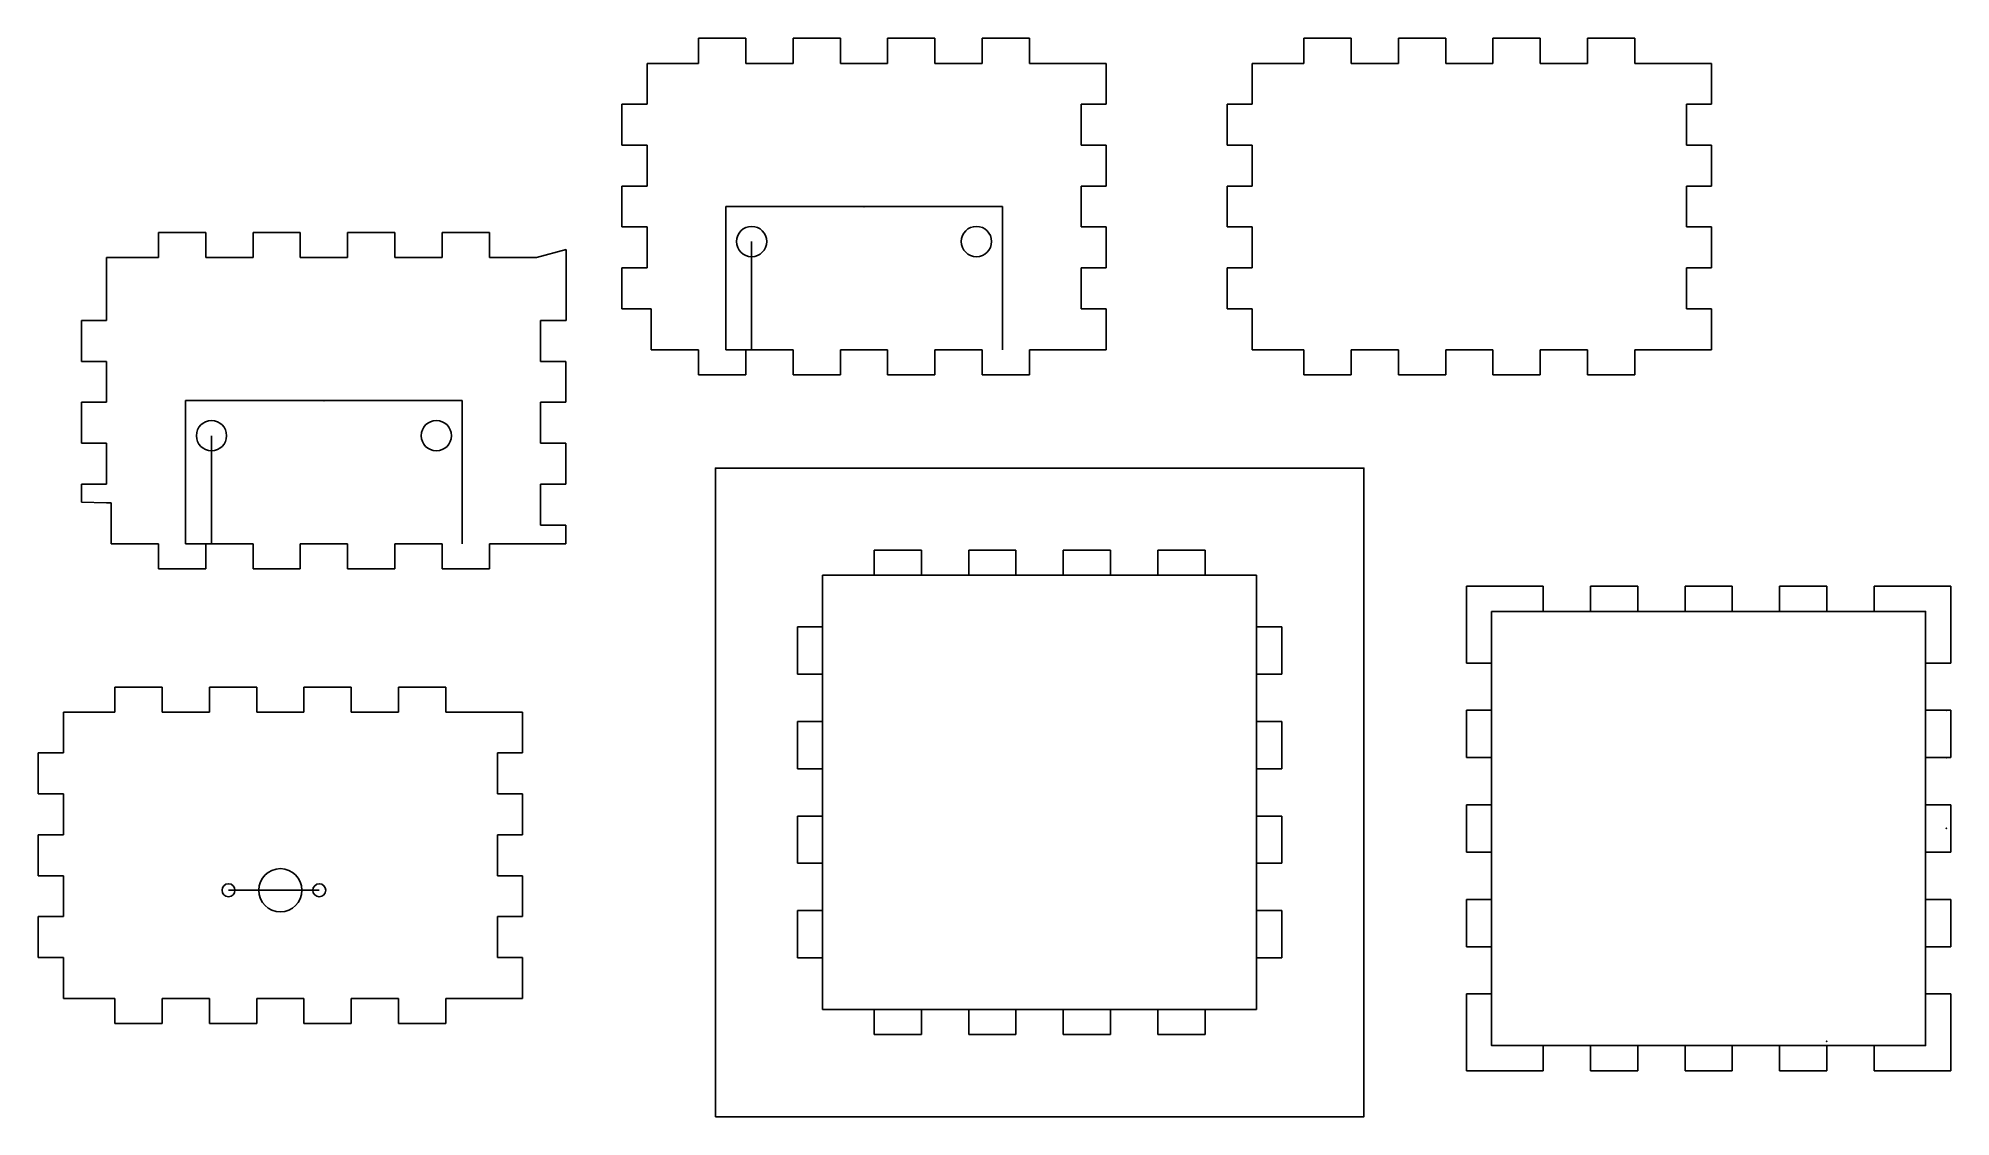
# Model space of a CAD drawing. Header units: millimetres. Extents: x -232 to 211, y -75 to 174.
import ezdxf

# ---------------------------------------------------------------- set-up
doc = ezdxf.new("R2010")
doc.units = ezdxf.units.MM
doc.layers.get('0').update_dxf_attribs({"linetype": 'CONTINUOUS'})

msp = doc.modelspace()

# ---------------------------------------------------------------- linework, layer by layer
for p, q in [((-78.88, 174.36), (-67.95, 174.36)), ((-78.88, 168.56), (-78.88, 174.36)), ((-67.95, 174.36), (-67.95, 168.56)), ((-57.01, 174.36), (-46.08, 174.36)), ((-57.01, 168.56), (-57.01, 174.36)), ((-46.08, 174.36), (-46.08, 168.56)), ((-35.15, 168.56), (-35.15, 174.36)), ((-35.15, 174.36), (-24.21, 174.36)), ((-24.21, 174.36), (-24.21, 168.56)), ((-13.28, 174.36), (-2.35, 174.36)), ((-13.28, 168.56), (-13.28, 174.36)), ((-2.35, 174.36), (-2.35, 168.56)), ((61.12, 168.56), (61.12, 174.36)), ((61.12, 174.36), (72.05, 174.36)), ((61.12, 168.56), (61.12, 174.36)), ((61.12, 174.36), (72.05, 174.36)), ((72.05, 174.36), (72.05, 168.56)), ((72.05, 174.36), (72.05, 168.56)), ((82.99, 168.56), (82.99, 174.36)), ((82.99, 168.56), (82.99, 174.36)), ((82.99, 174.36), (93.92, 174.36)), ((82.99, 174.36), (93.92, 174.36)), ((93.92, 174.36), (93.92, 168.56)), ((93.92, 174.36), (93.92, 168.56)), ((104.85, 168.56), (104.85, 174.36)), ((104.85, 174.36), (115.79, 174.36)), ((104.85, 174.36), (115.79, 174.36)), ((104.85, 168.56), (104.85, 174.36)), ((115.79, 174.36), (115.79, 168.56)), ((115.79, 174.36), (115.79, 168.56)), ((126.72, 168.56), (126.72, 174.36)), ((126.72, 174.36), (137.65, 174.36)), ((126.72, 174.36), (137.65, 174.36)), ((126.72, 168.56), (126.72, 174.36)), ((137.65, 174.36), (137.65, 168.56)), ((137.65, 174.36), (137.65, 168.56)), ((-90.81, 168.56), (-89.81, 168.56)), ((-90.81, 168.56), (-90.81, 159.11)), ((-89.81, 168.56), (-78.88, 168.56)), ((-67.95, 168.56), (-57.01, 168.56)), ((-46.08, 168.56), (-35.15, 168.56)), ((-24.21, 168.56), (-13.28, 168.56)), ((-2.35, 168.56), (8.59, 168.56)), ((15.39, 168.56), (8.59, 168.56)), ((15.39, 159.11), (15.39, 168.56)), ((49.19, 168.56), (50.19, 168.56)), ((49.19, 168.56), (49.19, 159.11)), ((49.19, 168.56), (50.19, 168.56)), ((49.19, 168.56), (49.19, 159.11)), ((50.19, 168.56), (61.12, 168.56)), ((50.19, 168.56), (61.12, 168.56)), ((72.05, 168.56), (82.99, 168.56)), ((72.05, 168.56), (82.99, 168.56)), ((93.92, 168.56), (104.85, 168.56)), ((93.92, 168.56), (104.85, 168.56)), ((115.79, 168.56), (126.72, 168.56)), ((115.79, 168.56), (126.72, 168.56)), ((137.65, 168.56), (148.59, 168.56)), ((137.65, 168.56), (148.59, 168.56)), ((155.39, 168.56), (148.59, 168.56)), ((155.39, 168.56), (148.59, 168.56)), ((155.39, 159.11), (155.39, 168.56)), ((155.39, 159.11), (155.39, 168.56)), ((-96.61, 149.65), (-96.61, 159.11)), ((-96.61, 159.11), (-90.81, 159.11)), ((9.59, 149.65), (9.59, 159.11)), ((15.39, 159.11), (9.59, 159.11)), ((43.39, 159.11), (49.19, 159.11)), ((43.39, 149.65), (43.39, 159.11)), ((43.39, 159.11), (49.19, 159.11)), ((43.39, 149.65), (43.39, 159.11)), ((155.39, 159.11), (149.59, 159.11)), ((155.39, 159.11), (149.59, 159.11)), ((149.59, 149.65), (149.59, 159.11)), ((149.59, 149.65), (149.59, 159.11)), ((-96.61, 149.65), (-90.81, 149.65)), ((-90.81, 149.65), (-90.81, 140.19)), ((15.39, 149.65), (9.59, 149.65)), ((15.39, 140.19), (15.39, 149.65)), ((43.39, 149.65), (49.19, 149.65)), ((43.39, 149.65), (49.19, 149.65)), ((49.19, 149.65), (49.19, 140.19)), ((49.19, 149.65), (49.19, 140.19)), ((155.39, 149.65), (149.59, 149.65)), ((155.39, 149.65), (149.59, 149.65)), ((155.39, 140.19), (155.39, 149.65)), ((155.39, 140.19), (155.39, 149.65)), ((-96.61, 130.74), (-96.61, 140.19)), ((-96.61, 140.19), (-90.81, 140.19)), ((9.59, 130.74), (9.59, 140.19)), ((15.39, 140.19), (9.59, 140.19)), ((43.39, 140.19), (49.19, 140.19)), ((43.39, 130.74), (43.39, 140.19)), ((43.39, 140.19), (49.19, 140.19)), ((43.39, 130.74), (43.39, 140.19)), ((149.59, 130.74), (149.59, 140.19)), ((155.39, 140.19), (149.59, 140.19)), ((149.59, 130.74), (149.59, 140.19)), ((155.39, 140.19), (149.59, 140.19)), ((-40.61, 135.46), (-72.61, 135.46)), ((-72.61, 135.46), (-72.61, 102.36)), ((-40.61, 135.46), (-8.61, 135.46)), ((-8.61, 135.46), (-8.61, 102.36)), ((-203.81, 129.47), (-192.87, 129.47)), ((-203.81, 123.67), (-203.81, 129.47)), ((-192.87, 129.47), (-192.87, 123.67)), ((-181.94, 129.47), (-171, 129.47)), ((-181.94, 123.67), (-181.94, 129.47)), ((-171, 129.47), (-171, 123.67)), ((-160.07, 129.47), (-149.14, 129.47)), ((-160.07, 123.67), (-160.07, 129.47)), ((-149.14, 129.47), (-149.14, 123.67)), ((-138.2, 129.47), (-127.27, 129.47)), ((-138.2, 123.67), (-138.2, 129.47)), ((-127.27, 129.47), (-127.27, 123.67)), ((-96.61, 130.74), (-90.81, 130.74)), ((-90.81, 130.74), (-90.81, 121.28)), ((15.39, 130.74), (9.59, 130.74)), ((15.39, 121.28), (15.39, 130.74)), ((43.39, 130.74), (49.19, 130.74)), ((43.39, 130.74), (49.19, 130.74)), ((49.19, 130.74), (49.19, 121.28)), ((49.19, 130.74), (49.19, 121.28)), ((155.39, 130.74), (149.59, 130.74)), ((155.39, 130.74), (149.59, 130.74)), ((155.39, 121.28), (155.39, 130.74)), ((155.39, 121.28), (155.39, 130.74)), ((-109.52, 125.5), (-116.34, 123.67)), ((-109.53, 109.11), (-109.52, 125.5)), ((-66.61, 102.36), (-66.61, 127.36)), ((-215.83, 123.69), (-214.74, 123.67)), ((-215.83, 123.69), (-215.83, 109.1)), ((-214.74, 123.67), (-203.81, 123.67)), ((-192.87, 123.67), (-181.94, 123.67)), ((-171, 123.67), (-160.07, 123.67)), ((-149.14, 123.67), (-138.2, 123.67)), ((-127.27, 123.67), (-116.34, 123.67)), ((-96.61, 111.82), (-96.61, 121.28)), ((-96.61, 121.28), (-90.81, 121.28)), ((9.59, 111.82), (9.59, 121.28)), ((15.39, 121.28), (9.59, 121.28)), ((43.39, 121.28), (49.19, 121.28)), ((43.39, 111.82), (43.39, 121.28)), ((43.39, 121.28), (49.19, 121.28)), ((43.39, 111.82), (43.39, 121.28)), ((155.39, 121.28), (149.59, 121.28)), ((149.59, 111.82), (149.59, 121.28)), ((149.59, 111.82), (149.59, 121.28)), ((155.39, 121.28), (149.59, 121.28)), ((-96.61, 111.82), (-90.81, 111.82)), ((-90.81, 111.82), (-89.81, 111.82)), ((-89.81, 102.36), (-89.81, 111.82)), ((9.59, 111.82), (15.39, 111.82)), ((15.39, 102.36), (15.39, 111.82)), ((43.39, 111.82), (49.19, 111.82)), ((43.39, 111.82), (49.19, 111.82)), ((49.19, 111.82), (49.19, 102.36)), ((49.19, 111.82), (49.19, 102.36)), ((149.59, 111.82), (155.39, 111.82)), ((149.59, 111.82), (155.39, 111.82)), ((155.39, 102.36), (155.39, 111.82)), ((155.39, 102.36), (155.39, 111.82)), ((-221.61, 99.65), (-221.61, 109.1)), ((-221.61, 109.1), (-215.83, 109.1)), ((-109.53, 109.11), (-115.41, 109.11)), ((-115.41, 99.65), (-115.41, 109.11)), ((-89.81, 102.36), (-78.88, 102.36)), ((-78.88, 102.36), (-78.88, 96.56)), ((-72.61, 102.36), (-66.61, 102.36)), ((-67.95, 102.36), (-57.01, 102.36)), ((-67.95, 96.56), (-67.95, 102.36)), ((-57.01, 102.36), (-57.01, 96.56)), ((-46.08, 102.36), (-35.15, 102.36)), ((-46.08, 96.56), (-46.08, 102.36)), ((-35.15, 102.36), (-35.15, 96.56)), ((-24.21, 96.56), (-24.21, 102.36)), ((-24.21, 102.36), (-13.28, 102.36)), ((-13.28, 102.36), (-13.28, 96.56)), ((-2.35, 96.56), (-2.35, 102.36)), ((-2.35, 102.36), (8.59, 102.36)), ((15.39, 102.36), (8.59, 102.36)), ((50.19, 102.36), (49.19, 102.36)), ((50.19, 102.36), (49.19, 102.36)), ((50.19, 102.36), (61.12, 102.36)), ((50.19, 102.36), (61.12, 102.36)), ((61.12, 102.36), (61.12, 96.56)), ((61.12, 102.36), (61.12, 96.56)), ((72.05, 102.36), (82.99, 102.36)), ((72.05, 96.56), (72.05, 102.36)), ((72.05, 96.56), (72.05, 102.36)), ((72.05, 102.36), (82.99, 102.36)), ((82.99, 102.36), (82.99, 96.56)), ((82.99, 102.36), (82.99, 96.56)), ((93.92, 102.36), (104.85, 102.36)), ((93.92, 102.36), (104.85, 102.36)), ((93.92, 96.56), (93.92, 102.36)), ((93.92, 96.56), (93.92, 102.36)), ((104.85, 102.36), (104.85, 96.56)), ((104.85, 102.36), (104.85, 96.56)), ((115.79, 96.56), (115.79, 102.36)), ((115.79, 102.36), (126.72, 102.36)), ((115.79, 102.36), (126.72, 102.36)), ((115.79, 96.56), (115.79, 102.36)), ((126.72, 102.36), (126.72, 96.56)), ((126.72, 102.36), (126.72, 96.56)), ((137.65, 102.36), (148.59, 102.36)), ((137.65, 102.36), (148.59, 102.36)), ((137.65, 96.56), (137.65, 102.36)), ((137.65, 96.56), (137.65, 102.36)), ((155.39, 102.36), (148.59, 102.36)), ((155.39, 102.36), (148.59, 102.36)), ((-221.61, 99.65), (-215.81, 99.65)), ((-215.81, 99.65), (-215.81, 90.19)), ((-109.61, 99.65), (-115.41, 99.65)), ((-109.61, 90.19), (-109.61, 99.65)), ((-78.88, 96.56), (-67.95, 96.56)), ((-57.01, 96.56), (-46.08, 96.56)), ((-35.15, 96.56), (-24.21, 96.56)), ((-13.28, 96.56), (-2.35, 96.56)), ((61.12, 96.56), (72.05, 96.56)), ((61.12, 96.56), (72.05, 96.56)), ((82.99, 96.56), (93.92, 96.56)), ((82.99, 96.56), (93.92, 96.56)), ((104.85, 96.56), (115.79, 96.56)), ((104.85, 96.56), (115.79, 96.56)), ((126.72, 96.56), (137.65, 96.56)), ((126.72, 96.56), (137.65, 96.56)), ((-221.61, 80.74), (-221.61, 90.19)), ((-221.61, 90.19), (-215.81, 90.19)), ((-197.54, 90.57), (-197.54, 57.47)), ((-165.54, 90.57), (-197.54, 90.57)), ((-165.54, 90.57), (-133.54, 90.57)), ((-133.54, 90.57), (-133.54, 57.47)), ((-115.41, 80.74), (-115.41, 90.19)), ((-109.61, 90.19), (-115.41, 90.19)), ((-221.61, 80.74), (-215.81, 80.74)), ((-215.81, 80.74), (-215.81, 71.28)), ((-191.54, 57.47), (-191.54, 82.47)), ((-109.61, 80.74), (-115.41, 80.74)), ((-109.61, 71.28), (-109.61, 80.74)), ((-221.63, 67.08), (-221.64, 71.28)), ((-221.64, 71.28), (-215.81, 71.28)), ((-109.61, 71.28), (-115.41, 71.28)), ((-115.41, 61.82), (-115.41, 71.28)), ((-75, 75), (75, 75)), ((-75, -75), (-75, 75)), ((75, -75), (75, 75)), ((-221.63, 67.08), (-215.86, 66.95)), ((-215.86, 66.95), (-214.74, 66.93)), ((-214.74, 57.47), (-214.74, 66.93)), ((-115.41, 61.82), (-109.61, 61.82)), ((-109.61, 57.47), (-109.61, 61.82)), ((-214.74, 57.47), (-203.81, 57.47)), ((-203.81, 57.47), (-203.81, 51.67)), ((-197.54, 57.47), (-191.54, 57.47)), ((-192.87, 57.47), (-181.94, 57.47)), ((-192.87, 51.67), (-192.87, 57.47)), ((-181.94, 57.47), (-181.94, 51.67)), ((-171.01, 51.67), (-171.01, 57.47)), ((-171, 57.47), (-160.07, 57.47)), ((-160.07, 57.47), (-160.07, 51.67)), ((-149.14, 51.67), (-149.14, 57.47)), ((-149.14, 57.47), (-138.2, 57.47)), ((-138.2, 57.47), (-138.2, 51.67)), ((-127.27, 57.47), (-116.34, 57.47)), ((-127.27, 51.67), (-127.27, 57.47)), ((-109.61, 57.47), (-116.34, 57.47)), ((-38.27, 50.2), (-38.27, 56)), ((-38.27, 56), (-27.33, 56)), ((-27.33, 50.2), (-27.33, 56)), ((-16.4, 50.2), (-16.4, 56)), ((-16.4, 56), (-5.47, 56)), ((-5.47, 50.2), (-5.47, 56)), ((5.47, 50.2), (5.47, 56)), ((16.4, 56), (5.47, 56)), ((16.4, 50.2), (16.4, 56)), ((27.33, 56), (38.27, 56)), ((27.33, 56), (27.33, 50.2)), ((38.27, 56), (38.27, 50.2)), ((-203.81, 51.67), (-192.87, 51.67)), ((-181.94, 51.67), (-171.01, 51.67)), ((-160.07, 51.67), (-149.14, 51.67)), ((-138.2, 51.67), (-127.27, 51.67)), ((-50.2, 50.2), (50.2, 50.2)), ((-50.2, -50.2), (-50.2, 50.2)), ((50.2, 50.2), (50.2, -50.2)), ((98.74, 40.85), (98.74, 47.65)), ((98.74, 47.65), (116.48, 47.65)), ((116.48, 47.65), (116.48, 41.85)), ((127.41, 47.65), (138.34, 47.65)), ((127.41, 47.65), (127.41, 41.85)), ((138.34, 47.65), (138.34, 41.85)), ((149.28, 47.65), (160.21, 47.65)), ((149.28, 47.65), (149.28, 41.85)), ((160.21, 47.65), (160.21, 41.85)), ((171.14, 47.65), (182.08, 47.65)), ((171.14, 47.65), (171.14, 41.85)), ((182.08, 47.65), (182.08, 41.85)), ((193.01, 47.65), (210.74, 47.65)), ((193.01, 47.65), (193.01, 41.85)), ((210.74, 47.65), (210.74, 40.85)), ((98.74, 40.85), (98.74, 29.91)), ((210.74, 29.91), (210.74, 40.85)), ((-56, 38.27), (-56, 27.33)), ((-50.2, 38.27), (-56, 38.27)), ((56, 38.27), (50.2, 38.27)), ((56, 27.33), (56, 38.27)), ((-50.2, 27.33), (-56, 27.33)), ((56, 27.33), (50.2, 27.33)), ((98.74, 29.91), (104.54, 29.91)), ((210.74, 29.91), (204.94, 29.91)), ((-213.88, 24.36), (-202.95, 24.36)), ((-213.88, 24.36), (-202.95, 24.36)), ((-213.88, 18.56), (-213.88, 24.36)), ((-213.88, 18.56), (-213.88, 24.36)), ((-202.95, 24.36), (-202.95, 18.56)), ((-202.95, 24.36), (-202.95, 18.56)), ((-192.01, 18.56), (-192.01, 24.36)), ((-192.01, 24.36), (-181.08, 24.36)), ((-192.01, 24.36), (-181.08, 24.36)), ((-192.01, 18.56), (-192.01, 24.36)), ((-181.08, 24.36), (-181.08, 18.56)), ((-181.08, 24.36), (-181.08, 18.56)), ((-170.15, 24.36), (-159.21, 24.36)), ((-170.15, 24.36), (-159.21, 24.36)), ((-170.15, 18.56), (-170.15, 24.36)), ((-170.15, 18.56), (-170.15, 24.36)), ((-159.21, 24.36), (-159.21, 18.56)), ((-159.21, 24.36), (-159.21, 18.56)), ((-148.28, 18.56), (-148.28, 24.36)), ((-148.28, 24.36), (-137.35, 24.36)), ((-148.28, 24.36), (-137.35, 24.36)), ((-148.28, 18.56), (-148.28, 24.36)), ((-137.35, 24.36), (-137.35, 18.56)), ((-137.35, 24.36), (-137.35, 18.56)), ((-225.81, 18.56), (-225.81, 9.11)), ((-225.81, 18.56), (-225.81, 9.11)), ((-225.81, 18.56), (-224.81, 18.56)), ((-225.81, 18.56), (-224.81, 18.56)), ((-224.81, 18.56), (-213.88, 18.56)), ((-224.81, 18.56), (-213.88, 18.56)), ((-202.95, 18.56), (-192.01, 18.56)), ((-202.95, 18.56), (-192.01, 18.56)), ((-181.08, 18.56), (-170.15, 18.56)), ((-181.08, 18.56), (-170.15, 18.56)), ((-159.21, 18.56), (-148.28, 18.56)), ((-159.21, 18.56), (-148.28, 18.56)), ((-137.35, 18.56), (-126.41, 18.56)), ((-137.35, 18.56), (-126.41, 18.56)), ((-119.61, 18.56), (-126.41, 18.56)), ((-119.61, 18.56), (-126.41, 18.56)), ((-119.61, 9.11), (-119.61, 18.56)), ((-119.61, 9.11), (-119.61, 18.56)), ((98.74, 18.98), (98.74, 8.05)), ((98.74, 18.98), (104.54, 18.98)), ((210.74, 18.98), (204.94, 18.98)), ((210.74, 18.98), (210.74, 8.05)), ((-56, 16.4), (-56, 5.47)), ((-50.2, 16.4), (-56, 16.4)), ((50.2, 16.4), (56, 16.4)), ((56, 16.4), (56, 5.47)), ((-231.61, -0.35), (-231.61, 9.11)), ((-231.61, -0.35), (-231.61, 9.11)), ((-231.61, 9.11), (-225.81, 9.11)), ((-231.61, 9.11), (-225.81, 9.11)), ((-119.61, 9.11), (-125.41, 9.11)), ((-125.41, -0.35), (-125.41, 9.11)), ((-119.61, 9.11), (-125.41, 9.11)), ((-125.41, -0.35), (-125.41, 9.11)), ((-50.2, 5.47), (-56, 5.47)), ((50.2, 5.47), (56, 5.47)), ((98.74, 8.05), (104.54, 8.05)), ((210.74, 8.05), (204.94, 8.05)), ((-231.61, -0.35), (-225.81, -0.35)), ((-231.61, -0.35), (-225.81, -0.35)), ((-225.81, -0.35), (-225.81, -9.81)), ((-225.81, -0.35), (-225.81, -9.81)), ((-119.61, -0.35), (-125.41, -0.35)), ((-119.61, -0.35), (-125.41, -0.35)), ((-119.61, -9.81), (-119.61, -0.35)), ((-119.61, -9.81), (-119.61, -0.35)), ((98.74, -2.89), (98.74, -13.82)), ((98.74, -2.89), (104.54, -2.89)), ((210.74, -2.89), (204.94, -2.89)), ((210.74, -2.89), (210.74, -13.82)), ((-50.2, -5.47), (-56, -5.47)), ((-56, -16.4), (-56, -5.47)), ((50.2, -5.47), (56, -5.47)), ((56, -16.4), (56, -5.47)), ((-231.61, -19.26), (-231.61, -9.81)), ((-231.61, -9.81), (-225.81, -9.81)), ((-231.61, -9.81), (-225.81, -9.81)), ((-231.61, -19.26), (-231.61, -9.81)), ((-125.41, -19.26), (-125.41, -9.81)), ((-125.41, -19.26), (-125.41, -9.81)), ((-119.61, -9.81), (-125.41, -9.81)), ((-119.61, -9.81), (-125.41, -9.81)), ((-50.2, -16.4), (-56, -16.4)), ((50.2, -16.4), (56, -16.4)), ((98.74, -13.82), (104.54, -13.82)), ((210.74, -13.82), (204.94, -13.82)), ((-231.61, -19.26), (-225.81, -19.26)), ((-231.61, -19.26), (-225.81, -19.26)), ((-225.81, -19.26), (-225.81, -28.72)), ((-225.81, -19.26), (-225.81, -28.72)), ((-119.61, -19.26), (-125.41, -19.26)), ((-119.61, -19.26), (-125.41, -19.26)), ((-119.61, -28.72), (-119.61, -19.26)), ((-119.61, -28.72), (-119.61, -19.26)), ((-180.61, -22.64), (-187.61, -22.64)), ((-180.61, -22.64), (-187.61, -22.64)), ((-175.61, -22.64), (-180.61, -22.64)), ((-175.61, -22.64), (-180.61, -22.64)), ((-175.61, -22.64), (-170.61, -22.64)), ((-175.61, -22.64), (-170.61, -22.64)), ((-170.61, -22.64), (-166.61, -22.64)), ((-170.61, -22.64), (-166.61, -22.64)), ((98.74, -24.75), (98.74, -35.69)), ((98.74, -24.75), (104.54, -24.75)), ((210.74, -24.75), (204.94, -24.75)), ((210.74, -24.75), (210.74, -35.69)), ((-231.61, -28.72), (-225.81, -28.72)), ((-231.61, -38.18), (-231.61, -28.72)), ((-231.61, -38.18), (-231.61, -28.72)), ((-231.61, -28.72), (-225.81, -28.72)), ((-125.41, -38.18), (-125.41, -28.72)), ((-125.41, -38.18), (-125.41, -28.72)), ((-119.61, -28.72), (-125.41, -28.72)), ((-119.61, -28.72), (-125.41, -28.72)), ((-56, -27.33), (-56, -38.27)), ((-56, -27.33), (-50.2, -27.33)), ((50.2, -27.33), (56, -27.33)), ((56, -38.27), (56, -27.33)), ((-231.61, -38.18), (-225.81, -38.18)), ((-231.61, -38.18), (-225.81, -38.18)), ((-225.81, -38.18), (-225.81, -47.64)), ((-225.81, -38.18), (-225.81, -47.64)), ((-125.41, -38.18), (-119.61, -38.18)), ((-125.41, -38.18), (-119.61, -38.18)), ((-119.61, -47.64), (-119.61, -38.18)), ((-119.61, -47.64), (-119.61, -38.18)), ((-56, -38.27), (-50.2, -38.27)), ((50.2, -38.27), (56, -38.27)), ((98.74, -35.69), (104.54, -35.69)), ((210.74, -35.69), (204.94, -35.69)), ((-224.81, -47.64), (-225.81, -47.64)), ((-224.81, -47.64), (-225.81, -47.64)), ((-224.81, -47.64), (-213.88, -47.64)), ((-224.81, -47.64), (-213.88, -47.64)), ((-213.88, -47.64), (-213.88, -53.44)), ((-213.88, -47.64), (-213.88, -53.44)), ((-202.95, -47.64), (-192.01, -47.64)), ((-202.95, -53.44), (-202.95, -47.64)), ((-202.95, -53.44), (-202.95, -47.64)), ((-202.95, -47.64), (-192.01, -47.64)), ((-192.01, -47.64), (-192.01, -53.44)), ((-192.01, -47.64), (-192.01, -53.44)), ((-181.08, -53.44), (-181.08, -47.64)), ((-181.08, -47.64), (-170.15, -47.64)), ((-181.08, -53.44), (-181.08, -47.64)), ((-181.08, -47.64), (-170.15, -47.64)), ((-170.15, -47.64), (-170.15, -53.44)), ((-170.15, -47.64), (-170.15, -53.44)), ((-159.21, -53.44), (-159.21, -47.64)), ((-159.21, -47.64), (-148.28, -47.64)), ((-159.21, -47.64), (-148.28, -47.64)), ((-159.21, -53.44), (-159.21, -47.64)), ((-148.28, -47.64), (-148.28, -53.44)), ((-148.28, -47.64), (-148.28, -53.44)), ((-137.35, -47.64), (-126.41, -47.64)), ((-137.35, -47.64), (-126.41, -47.64)), ((-137.35, -53.44), (-137.35, -47.64)), ((-137.35, -53.44), (-137.35, -47.64)), ((-119.61, -47.64), (-126.41, -47.64)), ((-119.61, -47.64), (-126.41, -47.64)), ((98.74, -46.62), (98.74, -64.35)), ((98.74, -46.62), (104.54, -46.62)), ((210.74, -46.62), (204.94, -46.62)), ((210.74, -46.62), (210.74, -64.35)), ((-50.2, -50.2), (50.2, -50.2)), ((-38.27, -50.2), (-38.27, -56)), ((-27.33, -50.2), (-27.33, -56)), ((-16.4, -50.2), (-16.4, -56)), ((-5.47, -50.2), (-5.47, -56)), ((5.47, -50.2), (5.47, -56)), ((16.4, -50.2), (16.4, -56)), ((27.33, -56), (27.33, -50.2)), ((38.27, -56), (38.27, -50.2)), ((-213.88, -53.44), (-202.95, -53.44)), ((-213.88, -53.44), (-202.95, -53.44)), ((-192.01, -53.44), (-181.08, -53.44)), ((-192.01, -53.44), (-181.08, -53.44)), ((-170.15, -53.44), (-159.21, -53.44)), ((-170.15, -53.44), (-159.21, -53.44)), ((-148.28, -53.44), (-137.35, -53.44)), ((-148.28, -53.44), (-137.35, -53.44)), ((-38.27, -56), (-27.33, -56)), ((-16.4, -56), (-5.47, -56)), ((16.4, -56), (5.47, -56)), ((27.33, -56), (38.27, -56)), ((116.48, -64.35), (116.48, -58.55)), ((127.41, -64.35), (127.41, -58.55)), ((138.34, -64.35), (138.34, -58.55)), ((149.28, -64.35), (149.28, -58.55)), ((160.21, -64.35), (160.21, -58.55)), ((171.14, -64.35), (171.14, -58.55)), ((182.08, -64.35), (182.08, -58.55)), ((193.01, -64.35), (193.01, -58.55)), ((98.74, -64.35), (116.48, -64.35)), ((127.41, -64.35), (138.34, -64.35)), ((149.28, -64.35), (160.21, -64.35)), ((171.14, -64.35), (182.08, -64.35)), ((193.01, -64.35), (203.94, -64.35)), ((203.94, -64.35), (210.74, -64.35)), ((-75, -75), (75, -75))]:
    msp.add_line(p, q)
for points in [[(-75, -75), (-75, 75), (75, 75), (75, -75)], [(104.54, 41.85), (204.94, 41.85), (204.94, -58.55), (104.54, -58.55)]]:
    msp.add_lwpolyline(points, close=True)
for centre, radius in [((-66.61, 127.36), 3.5), ((-14.61, 127.36), 3.5), ((-191.54, 82.47), 3.5), ((-139.54, 82.47), 3.5), ((-175.61, -22.64), 5), ((-175.61, -22.64), 5), ((-187.61, -22.64), 1.5), ((-187.61, -22.64), 1.5), ((-166.61, -22.64), 1.5), ((-166.61, -22.64), 1.5)]:
    msp.add_circle(centre, radius)
for p in [(-40.61, 135.46), (-165.54, 90.57), (209.74, 18.98), (209.74, 8.05), (209.74, -8.35), (182.08, -57.55)]:
    msp.add_point(p)

doc.saveas('drawing.dxf')
